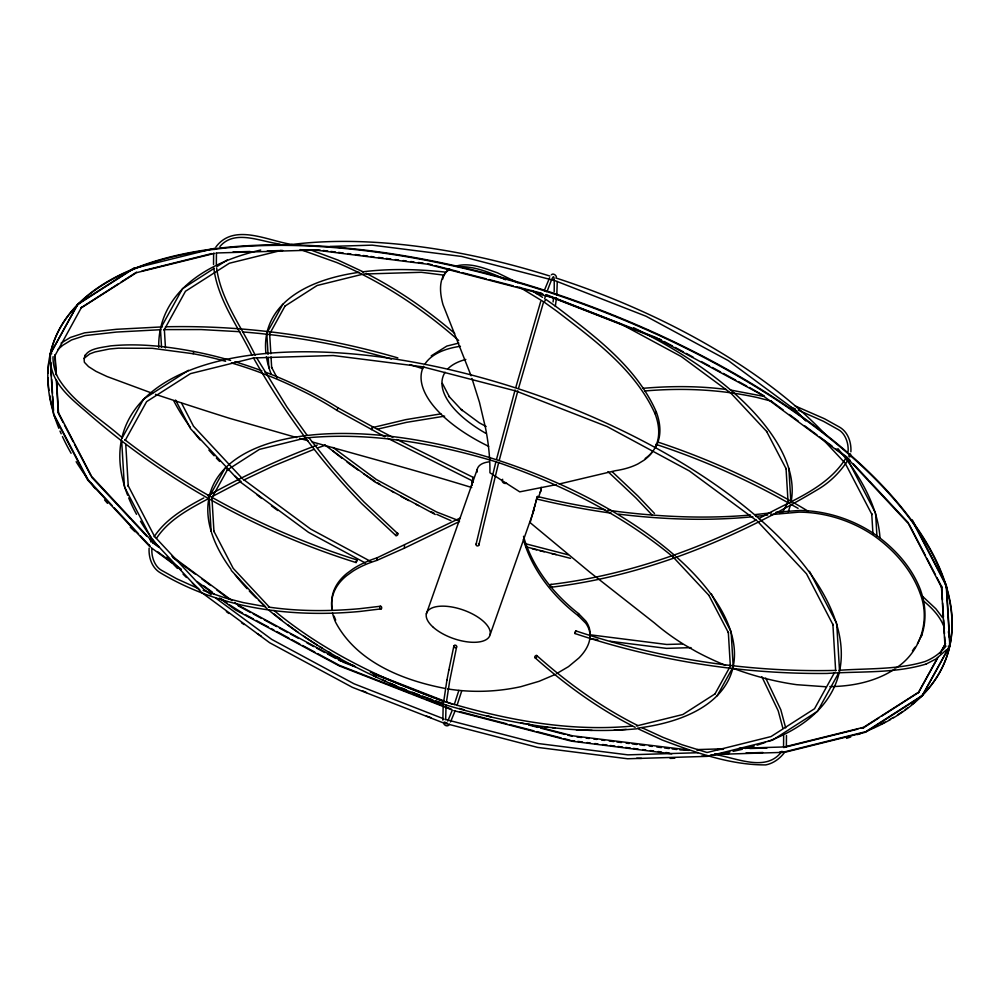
<?xml version="1.0" encoding="UTF-8"?>
<svg xmlns="http://www.w3.org/2000/svg" width="1000" height="1000" viewBox="0 0 1000 1000"><rect width="100%" height="100%" fill="white"/><g stroke="black" fill="none" stroke-linecap="round" stroke-linejoin="round"><path stroke-width="1.5" d="M149.113 548.175C148.537 557.513 151.9 567.913 160.375 572.825C185.738 587.987 213.612 598.65 242.387 605.212L242.662 605.275C281.038 613.763 320.712 615.087 359.762 611.475L381.262 608.85A1.325 0.887 83.3 0 0 381.688 607.688L381.512 606.987A1.5 1.013 83.3 0 0 380.65 606.225L359.65 608.7C329.288 611.388 298.562 611.487 268.35 607.025M151.9 548.538C151.25 556.788 154.75 566.55 161.562 570.325L176.562 578.7L197.712 588.275M848.1 451.463C848.75 443.212 845.25 433.45 838.438 429.675L823.438 421.3L798.2 410.112M850.888 451.825C851.462 442.488 848.1 432.088 839.625 427.175L824.55 418.775L795.1 405.913M331.863 609.075A161.887 73.15 14.4 0 1 346.788 575.575L352.938 571.175A163.9 74.1 12.3 0 1 376.9 560.4L377.05 557.812L459.7 518.275M556.413 673.737L568.475 666.65L578.913 657.987A109.175 46.6 -9 0 0 585.712 623.188L578.4 615.85L578.513 613.575C555.85 595.788 536.788 572.737 526.538 545.612A569.3 252.45 -0.2 0 1 523.513 536.287M213.637 253.212L213.525 264.513M216.45 253.438L216.337 264.35M783.55 746.562L783.662 735.65M786.363 746.787L786.475 735.487M376.938 560.375L404.325 548.188L404.538 545.288M446.062 705.175L445.65 719.587M554.188 291.812C554.35 271.988 554.4 272.125 547.663 289.938M556.812 295.025L557.263 281.512M473.188 477.362L471.825 484.412L473.188 477.362L396.8 439.438M446.4 702.325L449.688 680.913L456.625 646.875M553.075 301.95L553.6 297.675M556.462 297.875L555.337 306.262M50.562 362.575C52.613 384.588 71.812 399.263 87.15 412.512C164.95 480.725 257.438 531.638 356.087 562.575L356.95 559.938C273.375 533.612 194.05 493.237 124.663 439.625M446.938 680.025L443.188 704.975L442.85 720.125M836.012 670.4C747.837 672.562 659.412 658.763 575.775 630.862L574.95 633.525C656.038 660.638 741.6 674.25 827.1 673.438C859.963 671.112 894.362 673.713 926.2 664.025M448.837 670.037L453.875 645.987M446.875 680.362L448.9 669.712M896.35 667.825C920.6 652.013 930.788 619.95 919.95 593.038L919.862 592.688C911.213 569.3 894.175 550.163 874.075 535.825A109.175 86.263 21.7 0 0 798.888 512.137L770.788 514.637M921.225 636.7C926.637 621.938 925.95 605.625 920.8 590.862L920.7 590.45C911.925 567.225 894.788 548.325 874.688 534.175A109.55 85.138 21.5 0 0 799.513 510.462L776 512.238M476.075 544.25L495.85 461.938M478.812 545.138L498.6 462.825M496.6 459.025L515.087 389.988M499.35 459.913L517.837 390.875M535.462 503.575L534.738 506.425M604.862 509.688A569.3 397.013 20.7 0 1 537.362 496.475L530.138 522.65L589.812 572.2L654.625 623.1A163.9 89.388 19.8 0 0 684.75 644.987L696.038 651.488A161.887 83.713 19.7 0 0 725.55 665.362M535.862 502.1L537.362 496.475M515.913 387.038L540.675 301.588M518.65 387.925L543.425 302.475M472.575 482.625L473.3 479.888L471.475 485.588M458.862 690.4L454.25 704.638M461.6 691.287L456.987 705.525M575.288 632.225L575.775 630.9M575.438 632.163L574.95 633.525M544.575 298.913L545.75 295.363M152.587 393.375L107 376.512L95.988 371.35L88.55 366.625L84.388 362.287C81.962 348.5 101.062 347.788 110.45 345.9C138.325 343.162 166.412 346.287 193.812 351.5A162.438 58.375 19.1 0 1 230.6 360.438M83.85 358.512L89.775 353.9L94.938 351.962L109.4 349L118.513 348.162L152.325 348.312L193.075 353.725L193.812 351.5M384.913 436.788L337.013 410.438L337.912 407.762A164.163 54.425 19 0 0 306.238 390.138L294.625 384.55A162.438 58.375 19.1 0 0 264.7 371.875M356.425 561.275L356.95 559.938M356.6 561.225L356.125 562.525M426.35 613.888L477.25 469.325M490.15 634.575L534.375 509M538.488 497.312L541.062 490.012M779.85 513.462L780.512 511.675M371.488 429.65L372.6 426.75L337.962 407.8M544.925 289.037L549.625 277.725M455.075 710.962L450.513 721.963M471.875 484.675L471.55 485.462M534.513 506.863L532.987 512M149.425 545.025L149.35 545.475A1.5 0.95 4.3 0 0 149.45 545.712M850.575 454.975L850.65 454.525A1.5 0.95 4.3 0 0 849.788 453.762L849.425 453.675M447.775 721.075L452.337 710.062L339.212 665.875L235.55 609.963L219.412 598.05M922.163 634.2L917.487 643.6M54.7 355.95L55.075 354.875L56.262 374.888M269.587 334L285.075 305.963M50.562 353.413L77.7 304.275M50.375 353.95L77.5 304.8M81.55 307.288L54.5 356.475L54.887 355.412L55.987 373.875M160.763 328.062L182.4 288.85M121.888 438.438L143.537 399.225M125.175 440.462L146.613 401.637L190.5 373.625L253.8 357.938L333.288 355.525L422.788 366.838L516.175 391.075L607.112 426.587L689.388 470.962L756.162 520.275M267.025 332.825L282.825 304.2M209.3 496.725L225.113 468.1M227.35 469.862L211.713 498.2L211.925 497.575L213.962 531.638L213.8 531.038L233.2 568.35L269.05 606.775M782.325 512.6L788.288 501.8L788.075 502.425L786.038 468.363L786.2 468.963L766.612 431.438M714.925 694.038L729.825 667.05M717.175 695.8L732.975 667.175M834.475 672.6L814.525 708.737L771 736.575L707.325 752.45M817.6 711.15L839.237 671.938M937.288 658.388L918.637 692.175L863.637 727.288L784.3 746.95L739.15 748.312M940.275 652.975L945.5 643.525L945.113 644.587L944.663 636.9M918.45 692.712L937.85 657.575M940.088 653.512L945.3 644.05L944.925 645.125L941.45 586.638L941.712 587.688L908.413 523.612L847.663 458.5M922.5 695.2L949.625 646.05M922.3 695.725L949.438 646.587M150.8 541.9L152.075 539.812M449.363 724.212C448.3 727.2 444.162 725.75 443.587 723.162M845.6 458.6C826 489.575 789.137 501 758.875 518.638M847.925 460.188C840.5 471.7 830.612 481.688 818.9 488.825C737.05 537.825 646.787 575.763 551.487 587.188L551.25 587.225A1.5 1 82.2 0 1 550.375 586.45L550.2 585.75A1.325 0.875 82.2 0 1 550.6 584.587L550.825 584.475C622.55 575.938 691.75 552.062 756.213 519.975M912.425 650.85L914.963 647.225M519.788 287.325L544.075 302.075L545.988 299.45L558.6 308.45C596.138 337.212 636.775 367.5 656.325 411.987A162.438 71.838 25.7 0 1 654.887 448.4M559.325 483.975L615.45 470.688A163.9 72.287 26.5 0 0 638.05 463.85L643.9 460.275A161.887 71.9 24.4 0 0 655.062 413.75L656.325 411.987M154.15 536.7C166.05 518.775 185.25 507.788 203.775 497.95M156.438 538.362C169.125 519.288 189.562 508.825 209.112 498.263M946.012 646.087C940.638 653.075 932.962 658.4 925.113 661.5C898.037 669.875 867.4 668.263 838.988 670.312M215.863 247.025C234.25 222.288 268.812 241.412 292.362 244.488M781.95 751.237C766.275 772.887 736.562 757.725 714.2 754.388M784.137 752.975C779.587 758.825 773.162 763.475 765.775 764.9C730.163 765.113 695.2 752.387 662.225 740.013L637.825 728.688M551.35 274.788C552.938 272.975 555.913 274.875 556.413 276.837M946.65 649.7L935.925 659.013L926.1 664.062M219.875 246.588C234.55 229.088 259.875 241.488 279.925 244.075M81.363 307.825L136.363 272.712L214.613 253.363M57.688 349.7L62.8 345.25L71.575 339.938L85.062 335.575L116.575 332.062L161.012 329.688M61.125 343.062L70.425 337.438L84.612 332.837L116.375 329.3L162.463 326.875M78.088 303.875L133.988 268.025M77.9 304.413L133.8 268.562M81.163 307.688L118.513 283.738M121.088 282.087L136.55 272.175M182.712 288.538L214.2 268.35M216.825 266.663L227.325 259.938M284.837 306.188L317.113 285.5L362.062 274.387M143.85 398.913L188.45 370.312M227.125 470.087L259.387 449.4L305.85 437.912M431.238 355.85L446.863 346.062L458.8 343.088M715.163 693.812L682.887 714.5L636.438 725.987M772.675 740.062L817.288 711.462M863.45 727.825L878.913 717.913M881.488 716.263L918.838 692.312M866.2 731.438L922.1 695.588M866.012 731.975L921.912 696.125M895.163 668.775C876 681.6 852.613 686.363 829.837 686.612M454.263 645.462L454.925 645.2A1.5 1.35 12.2 0 1 456.287 645.638L456.637 646.225A1.325 1.188 12.2 0 1 456.238 647.4L455.575 647.663A1.5 1.35 12.2 0 1 454.212 647.212L453.862 646.625M207.787 495.775C242.938 476.163 279.513 459.087 317.238 445.075M213.113 496.087L241.125 481.362M551.487 587.188L551.712 587.075A1.325 0.875 82.2 0 0 552.025 586.6M380.4 606.25L380.175 606.362A1.325 0.887 83.3 0 0 379.75 607.525L379.925 608.237A1.5 1.013 83.3 0 0 380.788 609L381.037 608.975M243.787 480.025L273.125 466.087L314.025 449.338M459.513 521.475L404.325 548.188M555.075 674.525L539.15 681.287L520.825 686.688C496.8 691.938 471.838 692.8 447.537 688.9M377.05 557.812L377.1 557.788A164.163 74.2 11.2 0 0 353.038 568.925L346.887 573.413A162.438 73.425 13.1 0 0 332.35 609.625M318.25 447.7L325.25 445.262M455.5 266.262C469.475 261.975 484.15 268.238 497.262 272.75L517.85 282.75M372.25 427.663L405.812 419.625L440.95 413.85M377.5 429.175L406.575 422.337L444.637 416.15M134.25 268.325L215.062 248.225M142.15 270.9L211.775 253.588M281.1 250.463L229.363 263.238L185.475 291.262L164.05 330.087L164.35 329.225L165.463 347.9M707.837 756.3L772.325 740.25M783.688 747.55L857.85 729.1M860.875 728.337L863.9 727.588M865.75 731.675L784.938 751.775L779.9 751.975M865.562 732.212L784.75 752.312L715 754.463M556.438 484.588L519.738 491.85L489.913 472.75A569.163 234.675 39.1 0 0 485.375 427.312L479.45 402.238L471.962 378.45M214.5 249.363L214.088 249.475A1.5 0.912 35.9 0 1 214.537 249.262M544.55 291.025L546.525 291.562M216.125 252.987L315.325 250.037L427.488 264.2L543.038 294.188M767.763 515.025L755.788 516.438M771.475 512.788L754.987 514.625M550.825 584.475L551.075 584.45A1.5 1 82.2 0 1 551.562 584.675M752.837 516.725C708.713 521.112 664.15 519.55 620.163 514.325L618.638 514.15M750.525 515.025C707.35 518.812 663.825 517.087 620.837 511.9L619.525 511.75A569.3 397.013 20.7 0 1 607.8 510.125M643.188 388.312C670.75 385.938 698.6 385.875 726.062 389.425M644.762 390.988C682.237 387.713 720.25 389.4 757.05 397.475L771.438 401.163M51.537 352.9L51.55 354.062M948.462 647.1L948.45 645.938M330.075 246.425L372.163 245.15L461.65 256.45L555.05 280.688L645.987 316.212L728.263 360.588L796.275 410.8M233.012 252L250.138 251.475M267.262 250.963L282.825 250.487M299.95 249.975L320.125 250.087M363.325 274.05L421.35 272.3L444.137 275.175M165.438 326.788C243.912 325.025 322.562 335.887 397.875 357.912M163.988 329.6L201.188 329.562L239.925 331.712M305.6 437.95C370.487 431.763 435.163 443.413 497.137 462.137C560.575 484 621.438 514.012 673.238 557.125M682.3 644L666.712 644.475L589.562 634.725M691.062 647.638L666.475 648.375L610.05 641.25M632.1 726.087C568.725 732.025 505.662 719.8 445.138 701.762C383.812 680.312 324.288 652.15 274.012 610.438M636.812 728.787C571.587 735.025 506.575 723.3 444.275 704.475C381.037 682.613 320.175 652.913 268.5 609.913M687.788 749.875L572.513 735.8L525.988 723.725M697.125 749.587L723.587 748.787M689.15 750.362L679.875 749.912M696.938 750.125L700.05 750.025M717.175 749.513L723.4 749.325M749.862 748.525L766.988 748M697.975 752.725L627.837 754.85L538.35 743.55L444.95 719.312M715.188 753.938L729.05 753.512M746 753L762.95 752.487M707.513 756.35L627.6 758.763L537.638 747.4L443.75 723.037L352.35 687.325L269.637 642.725L201.275 592.238L151.637 539.05L124.612 487.275M458.288 266.788C471.238 266.038 483.713 270.363 495.562 275.087L505.575 279.788M825.312 686.737L796.787 684.7A161.887 83.713 19.7 0 1 732.537 668.1M242.9 331.962C293.125 335.925 342.912 345.125 391.325 359M323.2 250.475L327.812 251.05M330.875 251.438L335.487 252.025M338.562 252.413L343.175 253M347.775 253.575L350.85 253.962M355.462 254.55L360.075 255.125M363.15 255.512L367.75 256.1M370.825 256.488L373.9 256.875M378.512 257.462L383.125 258.038M386.188 258.425L390.8 259.012M395.412 259.587L398.488 259.975M403.088 260.562L406.163 260.95M410.775 261.537L413.85 261.925M418.462 262.5L423.062 263.087M590.237 638.75L597.863 639.712M576.938 736.912L581.538 737.5M586.15 738.075L589.225 738.462M593.837 739.05L596.912 739.438M601.512 740.025L604.587 740.413M609.2 740.987L613.812 741.575M616.875 741.963L621.487 742.537M626.1 743.125L629.175 743.512M632.25 743.9L636.85 744.488M639.925 744.875L644.538 745.45M649.15 746.038L652.225 746.425M656.825 747L661.438 747.588M664.513 747.975L669.125 748.562M672.188 748.95L676.8 749.525M571.625 740.625L574.712 741.012M577.8 741.4L582.438 741.988M587.075 742.575L590.163 742.962M594.788 743.55L597.888 743.938M602.513 744.525L607.15 745.113M610.237 745.5L614.875 746.087M617.962 746.475L622.587 747.062M625.688 747.45L630.312 748.037M633.4 748.425L638.038 749.013M642.675 749.6L645.763 749.987M650.4 750.575L653.487 750.962M658.112 751.55L661.2 751.938M665.837 752.525L668.925 752.913M671.825 753.838L571.438 741.162L453.775 710.625M730.4 390.012L763.512 396.3M265.475 606.638L243.238 602.587L225.625 598.075L203.162 590.438M445.238 688.462C403.038 680.413 356.788 662.188 335.6 622.238A161.887 73.15 14.4 0 1 332.525 612.962M427.675 263.663L432.175 264.837M435.175 265.613L459.188 271.85M462.188 272.625L486.2 278.85M489.2 279.637L513.212 285.863M516.213 286.637L541.725 293.263M535.588 293.238L553.375 297.863M525.087 543.625L568.075 554.775M525.825 546.763L570.525 558.362M528.8 725.037L537.812 727.375M540.812 728.15L564.825 734.388M567.825 735.163L572.325 736.338M460 711.65L506.763 723.787M509.775 724.575L533.913 730.837M536.925 731.625L561.062 737.887M564.087 738.662L570.112 740.238M706.862 752.45L681.988 744.725L663.088 737.4L641.925 727.675M296.675 437.575L229.05 418.162A109.175 2.25 18 0 1 155.475 394.338M299.562 438.387L307.962 440.737M312.162 441.912L392.362 464.275A569.163 87.525 18.4 0 1 471.725 487.5M409.95 364.637L422.8 368.688M311.475 250.25L338.013 260.087L363.5 272M300.475 249.575L336.662 262.5C381.337 281.425 422.35 308.412 458.65 340.5M658.138 442.163C710.55 459.562 761.062 482.762 808.325 511.325M655.825 444.325C702.025 459.538 746.737 479.312 789.038 503.288M546.175 294.6L657.25 337.987M554.862 298.238L621.237 324.175L681.3 356.562L730.95 393.225M545.988 295.138L658.512 339.087L761.625 394.712L846.862 457.65M458.125 520.388L436.475 511.925L376.413 479.538L332.975 447.463M354.475 665.975L341.488 660.913L238.375 605.288L234.613 602.513M370.35 672.175L443.913 700.913M446.8 702.038L452.575 704.3M342.75 662.013L354.288 666.513M373.038 673.838L443.725 701.45M410.45 693.1L339.4 665.337L317.575 653.575M413.363 694.225L423.512 698.2M426.413 699.325L443.812 706.125M446.712 707.262L451.062 708.962M443.512 718.75L354.012 683.787L271.737 639.412L216.088 598.325M791.375 407.413L795.475 409.025M472.062 480.712L387.6 438.225M366.163 273.363C397.987 289.613 427.562 310.125 454.637 333.375M637.938 725.625C601.1 707.2 567.438 682.887 536.75 655.525A1.5 0.9 -49.3 0 0 535.675 655.662L535.138 656.15A1.325 0.787 -49.3 0 0 534.738 657.312L534.987 657.688C565.413 684.788 598.713 708.938 635.163 727.312M372.6 426.75L392.762 437.325M658.7 338.562L661.45 340.037M664.2 341.525L672.45 345.975M675.2 347.45L683.45 351.9M686.2 353.387L693.075 357.1M701.312 361.55L709.562 366M712.312 367.475L720.562 371.925M723.312 373.413L735.688 380.087M738.438 381.575L746.688 386.025M749.438 387.5L764.325 396.025M486.15 426.512L479.275 422.812L461.087 409.375L462.25 410.625L448.963 396.388M435.262 514.513L374.888 481.95L324.975 445.1M370.95 561.575L310.613 529.038L243.837 479.725M365.45 563.05L308.512 532.337L240.138 481.863L190.512 428.675L175.575 400.05M238.188 605.825L250.562 612.5M253.312 613.975L261.562 618.425M264.312 619.913L276.688 626.587M279.438 628.075L287.688 632.525M290.438 634L298.688 638.45M306.925 642.9L313.8 646.612M316.55 648.1L324.8 652.55M327.55 654.025L335.8 658.475M338.55 659.963L341.3 661.438M242.562 613.112L229.537 604.85M245.287 614.587L253.475 619M256.2 620.462L268.475 627.087M271.2 628.562L273.925 630.025M276.663 631.5L288.938 638.125M291.663 639.6L299.85 644.013M302.575 645.475L314.85 652.1M791.625 504.738L798.1 508.35M336.962 410.412L337.013 410.438A163.9 56.988 19 0 0 305.45 392.463L293.863 386.788A161.887 61.337 19.1 0 0 231.337 362.925M542.525 297.325L531.763 290.512M848.65 455.9L849.875 456.975M544.075 302.075L556.675 311.1C594.125 339.837 635.062 369.538 655.05 413.75M770.588 400.65L783.125 409.913M789.388 414.538L798.162 421.012M804.438 425.65L816.963 434.9M819.475 436.75L832.013 446.012M835.775 448.787L847.05 457.113M153.138 542.35L159.4 546.975M171.938 556.237L232.113 600.662M152.95 542.888L157.963 546.587M173 557.7L180.525 563.25M183.038 565.1L195.562 574.35M201.838 578.987L210.613 585.462M216.875 590.087L229.412 599.35M157.513 551.663L169.925 560.837M172.413 562.675L181.1 569.087M203.45 585.588L212.15 592.013M220.837 598.425L227.05 603.013M151.113 547.625L180.912 569.625M197.062 581.538L214.438 594.375M211.15 594.675L203.938 589.425L154.613 536.562L128.038 485.438L128.262 486.275L125.763 444.275M949.438 643.975L949.625 644.112A1.5 0.663 -0.3 0 1 949.488 644.75M50.562 356.025L50.375 355.887A1.5 0.663 -0.3 0 1 50.512 355.25M122.225 437.725C100.625 418.413 73.425 403.025 58.2 378.038C54.8 371.512 52.85 363.625 53 356.775M578.4 615.85C555.662 598.475 536.613 575.612 526.4 548.675A569.163 252.1 -0.6 0 1 523.375 539.375M612.062 471.575L637.987 496.075L654.513 513.5M607.975 471.65L635.962 497.987L652.288 515.212M308.888 437.663L331.812 466.637L347.713 484.787L364.038 502.013L397.962 533.825A1.325 0.787 -48.2 0 1 397.55 534.975L397 535.45A1.5 0.887 -48.2 0 1 395.938 535.588L361.863 503.775C319.312 460.35 283.25 410.788 253.45 357.863M921.925 595.788L935.863 608.787L942.513 617.575M923.525 600.988C932.463 608.4 940.65 616.862 944.475 628.175M536.75 655.525L536.987 655.913A1.325 0.787 -49.3 0 1 536.587 657.075L536.05 657.55A1.5 0.9 -49.3 0 1 534.987 657.688M395.938 535.588L395.7 535.212A1.325 0.787 -48.2 0 1 395.9 534.35M578.513 613.575L585.812 621.062A109.55 47.1 -7.7 0 1 589.938 636.462M847.85 457.962L850.238 460.525M853.425 463.938L867.987 479.55M869.338 481L908.275 522.725M796.062 410.575L805.675 420.887M823.2 439.663L844.338 462.312M730.8 393.062L766.8 431.65M757.2 520.962L806.513 573.812L833.088 624.938L832.875 624.1L835.65 670.775M673.075 556.962L709.087 595.55M242.8 479.038L193.487 426.188L181.737 403.475M267.262 609L231.213 570.375M153.4 542.638L91.587 476.388L58.288 412.312M130.662 519L91.725 477.275M132.012 520.45L146.575 536.062M149.762 539.475L153.212 543.162M112 505.387L87.863 479.513L53.975 414.613M114.4 507.95L138.525 533.8M140.625 536.05L150.062 546.163M53.788 415.138L87.675 480.037L149.875 546.7M478.488 543.925L478.837 544.513A1.325 1.175 12.4 0 1 478.425 545.662L477.775 545.925A1.5 1.338 12.4 0 1 476.4 545.475L476.05 544.888A1.325 1.175 12.4 0 1 476.463 543.737M307.025 435.175L286.962 407.013L256.688 357.863M255.175 355.163C241.55 326.775 220.875 299.95 216.637 268.025M251.95 355.15C238.363 326.9 217.925 300.125 213.837 268.312M912.325 519.963L946.213 584.862M912.138 520.487L946.025 585.388M908.988 524.1L925.45 555.625M926.875 558.362L935.462 574.812M936.9 577.55L941.188 585.775M848.363 460.95L875.387 512.725M845.125 463.15L871.963 514.562L871.737 513.725L872.95 533.95M809.488 571.325L836.525 623.112M711.25 593.725L730.987 631.538M708.888 595.337L728.487 632.863L728.325 632.263L730.35 666.325M442.388 383.425L449.412 396.875M277.113 377.85L271.512 367.137L271.675 367.738L271.025 356.9M58.812 414.225L63.1 422.45M64.538 425.188L73.125 441.637M74.55 444.375L91.013 475.9M765.763 678.138L780.812 709.762L785.688 727.9M761.875 676.75L778.2 710.8L782.9 728.325M471.1 375.788L443.013 304.675A109.175 41.913 47.2 0 1 450.012 269.275M948.375 631.725L949.438 637.425M84.963 355.188L85.162 357.175M58.5 412.812L56.625 381.037M58.312 413.35L56.35 380.037M946.488 585.9L950 644.975M946.287 586.438L949.812 645.512M941.637 586.1L942.463 599.95M942.638 603.038L943.462 616.888M943.65 619.963L944.475 633.812M875.612 513.562L876.963 536.375M836.737 623.95L839.55 671.087M788.863 468.237L790.825 501.15M731.15 632.137L733.2 666.55M269.738 335.225L270.85 353.8M266.8 333.45L268.05 354.4M268.225 357.388L268.85 367.863M209.175 498.85L211.137 531.763M160.45 328.913L161.537 347.163M121.675 440.812L124.388 486.438M50.188 354.487L50.462 359.15M50.65 362.262L51.487 376.25M51.675 379.363L52.5 393.35M52.688 396.463L53.525 410.45M50 355.025L53.513 414.1M397.025 533.225A1.5 0.887 -48.2 0 1 397.8 533.237M58.863 428.325A473.425 212.725 19.4 0 1 566.013 298.038A473.425 212.725 19.4 0 1 893.325 717.9M890.562 719.5A473.425 212.725 19.4 0 1 866.625 731.1M861.488 733.138A473.425 212.725 19.4 0 1 857.513 734.613M850.725 736.975A473.425 212.725 19.4 0 1 846.525 738.325M134.95 531.675A473.425 212.725 19.4 0 1 130.275 527.175M107.55 503.363A473.425 212.725 19.4 0 1 104.588 499.95M95.237 488.638A473.425 212.725 19.4 0 1 90.887 483.013M87.562 478.55A473.425 212.725 19.4 0 1 76.137 461.7M71.1 453.275A473.425 212.725 19.4 0 1 62.45 436.55M61.2 433.8A473.425 212.725 19.4 0 1 60 431.05M676.45 557A275.763 123.9 19.4 0 1 637.612 728.125M626.175 729.338A275.763 123.9 19.4 0 1 614.175 730.113M592.125 730.362A275.763 123.9 19.4 0 1 576.225 729.737M555.3 727.962A275.763 123.9 19.4 0 1 552.238 727.625M547.625 727.075A275.763 123.9 19.4 0 1 544.538 726.675M532.075 724.887A275.763 123.9 19.4 0 1 528.95 724.388M524.25 723.587A275.763 123.9 19.4 0 1 521.112 723.037M491.025 716.775A275.763 123.9 19.4 0 1 486.525 715.688M463.938 709.675A275.763 123.9 19.4 0 1 459.438 708.363M443.1 703.263A275.763 123.9 19.4 0 1 435.7 700.8M432.75 699.788A275.763 123.9 19.4 0 1 422.388 696.087M419.438 694.987A275.763 123.9 19.4 0 1 412.062 692.188M406.213 689.887A275.763 123.9 19.4 0 1 401.838 688.125M396.05 685.725A275.763 123.9 19.4 0 1 390.325 683.275M386.062 681.413A275.763 123.9 19.4 0 1 381.838 679.525M376.25 676.963A275.763 123.9 19.4 0 1 373.425 675.638M355.238 666.675A275.763 123.9 19.4 0 1 352.475 665.238M340.275 658.662A275.763 123.9 19.4 0 1 337.612 657.163M331.05 653.4A275.763 123.9 19.4 0 1 328.462 651.875M322.1 648.05A275.763 123.9 19.4 0 1 319.6 646.513M317.137 644.963A275.763 123.9 19.4 0 1 303.55 636.075M298.275 632.425A275.763 123.9 19.4 0 1 288.062 625.013M281.938 620.312A275.763 123.9 19.4 0 1 273.738 613.7M264.575 605.788A275.763 123.9 19.4 0 1 258.463 600.15M256.1 597.875A275.763 123.9 19.4 0 1 249.288 591.013M247.113 588.713A275.763 123.9 19.4 0 1 235.263 574.963M230.963 569.3A275.763 123.9 19.4 0 1 211.6 532.737M211.2 531.438A275.763 123.9 19.4 0 1 208.863 498.4M209.15 497.025A275.763 123.9 19.4 0 1 395.425 436.925A275.763 123.9 19.4 0 1 675.188 555.875M454.087 646.7A1.325 1.188 12.2 0 1 454.5 645.537M839.112 673.012A377.75 169.725 19.4 0 1 768 741.4M765.337 742.375A377.75 169.725 19.4 0 1 757.05 745.163M754.2 746.038A377.75 169.725 19.4 0 1 745.4 748.487M742.375 749.25A377.75 169.725 19.4 0 1 733.088 751.35M729.925 752A377.75 169.725 19.4 0 1 720.225 753.737M716.938 754.262A377.75 169.725 19.4 0 1 710.275 755.212M707.2 755.612A377.75 169.725 19.4 0 1 701.55 756.263M674.8 758.225A377.75 169.725 19.4 0 1 670.163 758.388M641.525 758.388A377.75 169.725 19.4 0 1 636.65 758.225M447.113 722.987A377.75 169.725 19.4 0 1 444.162 722.038M430.863 717.6A377.75 169.725 19.4 0 1 426.425 716.062M366.538 692.55A377.75 169.725 19.4 0 1 362.3 690.675M261.388 636.263A377.75 169.725 19.4 0 1 257.337 633.6M244.088 624.562A377.75 169.725 19.4 0 1 241.488 622.737M228.837 613.475A377.75 169.725 19.4 0 1 226.375 611.613M199.8 589.8A377.75 169.725 19.4 0 1 192.425 583.125M186.5 577.5A377.75 169.725 19.4 0 1 183.038 574.113M177.45 568.438A377.75 169.725 19.4 0 1 174.213 565.025M172.1 562.75A377.75 169.725 19.4 0 1 166.975 557.062M158.425 546.85A377.75 169.725 19.4 0 1 152.375 538.975M151.55 537.863A377.75 169.725 19.4 0 1 140.488 521.225M136.525 514.312A377.75 169.725 19.4 0 1 128.713 497.925M127.65 495.238A377.75 169.725 19.4 0 1 121.375 440.25M121.675 438.85A377.75 169.725 19.4 0 1 516.962 388.338A377.75 169.725 19.4 0 1 839.463 671.538M335.688 620.087A162.438 73.425 13.1 0 1 334.113 616.125M611.3 513.162A569.163 399.237 20.8 0 1 536.45 498.938M234.887 361.712A162.438 58.375 19.1 0 1 261.887 370.812M193.075 353.713A161.887 61.337 19.1 0 1 225.613 361.3M277.787 510.513A377.75 169.725 19.4 0 1 271.45 505.887M261.6 498.425A377.75 169.725 19.4 0 1 256.837 494.663M239.925 480.525A377.75 169.725 19.4 0 1 234.95 476.087M228.912 470.5A377.75 169.725 19.4 0 1 226.537 468.25M219.65 461.463A377.75 169.725 19.4 0 1 216.325 458.062M214.15 455.788A377.75 169.725 19.4 0 1 208.888 450.1M200.05 439.862A377.75 169.725 19.4 0 1 193.775 431.962M190.425 427.475A377.75 169.725 19.4 0 1 173.938 401.175M158.713 347.425A377.75 169.725 19.4 0 1 160.25 329.862M160.538 328.462A377.75 169.725 19.4 0 1 260.688 250.025M291.4 244.562A377.75 169.725 19.4 0 1 549.925 276.075M555.837 277.962A377.75 169.725 19.4 0 1 825.788 434.975M837.875 448.625A377.75 169.725 19.4 0 1 879.963 537.612M544.875 290.975A1.5 1.05 20.8 0 1 546.237 291.413M556.225 554.6A275.763 123.9 19.4 0 1 551.737 553.575M544.237 551.788A275.763 123.9 19.4 0 1 539.725 550.662M536.712 549.888A275.763 123.9 19.4 0 1 532.188 548.7M450.9 520.6A275.763 123.9 19.4 0 1 436.775 514.35M433.963 513.062A275.763 123.9 19.4 0 1 431.138 511.737M418.5 505.6A275.763 123.9 19.4 0 1 415.725 504.188M408.825 500.625A275.763 123.9 19.4 0 1 400.675 496.238M394 492.512A275.763 123.9 19.4 0 1 391.375 491.012M379.825 484.15A275.763 123.9 19.4 0 1 377.325 482.612M374.85 481.062A275.763 123.9 19.4 0 1 363.938 473.988M358.612 470.363A275.763 123.9 19.4 0 1 347.025 462.05M342.075 458.3A275.763 123.9 19.4 0 1 332.6 450.75M271.15 374.075A275.763 123.9 19.4 0 1 266.388 356.625M265.975 353.55A275.763 123.9 19.4 0 1 359.113 272.312M362.388 271.875A275.763 123.9 19.4 0 1 444.7 272.038M633.625 327.738A275.763 123.9 19.4 0 1 790.85 502.975M790.5 504.475A275.763 123.9 19.4 0 1 788.15 511.812M485.675 433.237A94.763 42.575 19.4 0 1 445.1 372.275M447.837 368.862A94.763 42.575 19.4 0 1 465.838 359.45M488.663 446.35A116.638 52.413 19.4 0 1 423.675 366.225M425.262 363.55A116.638 52.413 19.4 0 1 460.438 346.275M49.713 356.788A473.425 212.725 19.4 0 1 606.337 312.35A473.425 212.725 19.4 0 1 918.763 698.6M914.5 702.412A473.425 212.725 19.4 0 1 912.262 704.287M907.6 707.938A473.425 212.725 19.4 0 1 905.175 709.712M902.7 711.475A473.425 212.725 19.4 0 1 897.537 714.887M893.512 717.362A473.425 212.725 19.4 0 1 889.362 719.762M885.075 722.075A473.425 212.725 19.4 0 1 880.675 724.325M874.638 727.188A473.425 212.725 19.4 0 1 871.55 728.562M52.425 408.125A473.425 212.725 19.4 0 1 49.625 395.175M48.925 390.375A473.425 212.725 19.4 0 1 48.012 377.788M48.025 373.162A473.425 212.725 19.4 0 1 48.8 362.625M506.55 483.25A3 2.675 12.3 0 1 502.65 479.263M652.2 452.075A162.438 71.838 25.7 0 1 645.2 458.5M442.638 279.175A109.55 42.587 45.9 0 1 449.062 269M477.175 472.062A33.575 15.088 19.4 0 1 488.888 461.875M541.138 487.275A33.575 15.088 19.4 0 1 540.013 492.438M433.4 627.4A33.575 15.088 19.4 0 0 488.225 638.05A33.575 15.088 19.4 0 0 453.113 607.225A33.575 15.088 19.4 0 0 433.4 627.4"/></g></svg>
